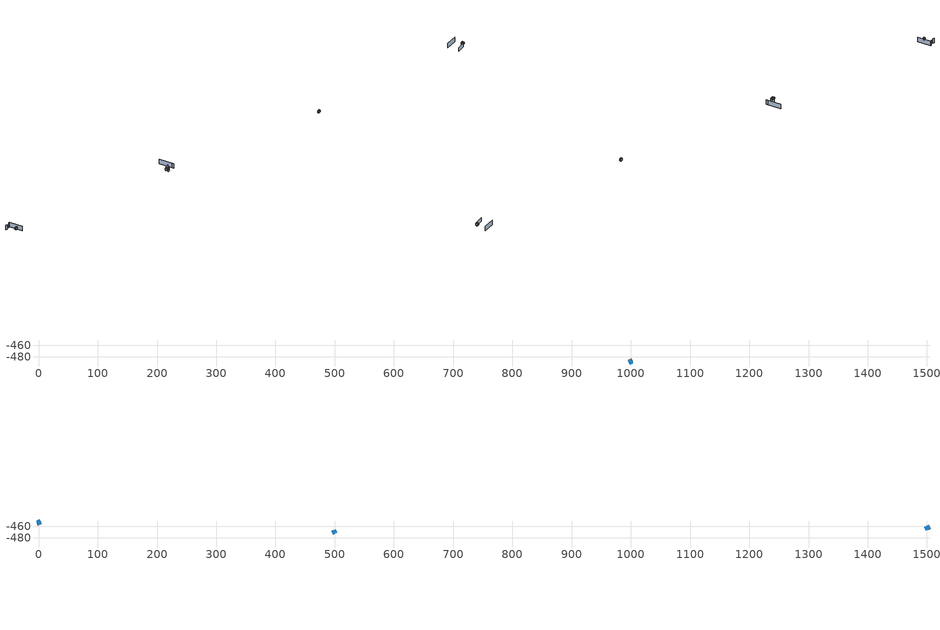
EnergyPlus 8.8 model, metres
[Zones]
2Perim
 floor adiabatic (115mmSandLimeBrick): 997.23,-489.42 996.17,-487.08 1001.63,-484.6 1002.69,-486.95 z0
 wall outside (U0-5): 997.23,-489.42 1002.69,-486.95 z0:5.95
 wall to 2Core (115mmSandLimeBrick): 1001.63,-484.6 996.17,-487.08 z0:5.95
 wall adiabatic (115mmSandLimeBrick): 1002.69,-486.95 1001.63,-484.6 / 996.17,-487.08 997.23,-489.42 z0:5.95
 window (Single): 997.32,-489.38 1002.6,-486.99 z0.85:4.54
 ceiling adiabatic (115mmSandLimeBrick): 997.23,-489.42 1002.69,-486.95 1002.16,-485.78 996.7,-488.25 z5.95
 roof outside (U0-4): 996.7,-488.25 1002.16,-485.78 1001.63,-484.6 996.17,-487.08 z5.95
2Core
 floor adiabatic (115mmSandLimeBrick): 996.17,-487.08 995.49,-485.57 1000.95,-483.1 1001.63,-484.6 z0
 wall adiabatic (115mmSandLimeBrick): 1001.63,-484.6 1000.95,-483.1 995.49,-485.57 996.17,-487.08 z0:5.95
 ceiling adiabatic (115mmSandLimeBrick): 996.17,-487.08 1001.63,-484.6 1001.29,-483.85 995.83,-486.32 z5.95
 roof outside (U0-4): 995.83,-486.32 1001.29,-483.85 1000.95,-483.1 995.49,-485.57 z5.95
0Perim
 floor adiabatic (115mmSandLimeBrick): 2.79,-452.09 3.82,-454.45 -1.69,-456.84 -2.71,-454.48 z5.95
 wall outside (U0-5): 2.79,-452.09 -2.71,-454.48 z5.95:11.9
 wall to 0Core (115mmSandLimeBrick): -1.69,-456.84 3.82,-454.45 z5.95:11.9
 wall adiabatic (115mmSandLimeBrick): -2.71,-454.48 -1.69,-456.84 / 3.82,-454.45 2.79,-452.09 z5.95:11.9
 window (Single): 2.7,-452.13 -2.62,-454.44 z6.8:10.49
 ceiling adiabatic (115mmSandLimeBrick): 2.79,-452.09 -2.71,-454.48 -2.2,-455.66 3.3,-453.27 z11.9
 roof outside (U0-4): 3.3,-453.27 -2.2,-455.66 -1.69,-456.84 3.82,-454.45 z11.9
0Core
 floor adiabatic (115mmSandLimeBrick): 3.82,-454.45 4.47,-455.97 -1.03,-458.35 -1.69,-456.84 z5.95
 wall adiabatic (115mmSandLimeBrick): -1.69,-456.84 -1.03,-458.35 4.47,-455.97 3.82,-454.45 z5.95:11.9
 ceiling adiabatic (115mmSandLimeBrick): 3.82,-454.45 -1.69,-456.84 -1.36,-457.6 4.14,-455.21 z11.9
 roof outside (U0-4): 4.14,-455.21 -1.36,-457.6 -1.03,-458.35 4.47,-455.97 z11.9
1Perim
 floor adiabatic (115mmSandLimeBrick): 501.1,-472.17 498.74,-473.19 496.35,-467.69 498.71,-466.66 z5.95
 wall outside (U0-5): 501.1,-472.17 498.71,-466.66 z5.95:11.9
 wall to 1Core (115mmSandLimeBrick): 496.35,-467.69 498.74,-473.19 z5.95:11.9
 wall adiabatic (115mmSandLimeBrick): 498.71,-466.66 496.35,-467.69 / 498.74,-473.19 501.1,-472.17 z5.95:11.9
 window (Single): 501.06,-472.07 498.75,-466.75 z6.8:10.49
 ceiling adiabatic (115mmSandLimeBrick): 501.1,-472.17 498.71,-466.66 497.53,-467.17 499.92,-472.68 z11.9
 roof outside (U0-4): 499.92,-472.68 497.53,-467.17 496.35,-467.69 498.74,-473.19 z11.9
1Core
 floor adiabatic (115mmSandLimeBrick): 498.74,-473.19 497.23,-473.85 494.84,-468.34 496.35,-467.69 z5.95
 wall adiabatic (115mmSandLimeBrick): 496.35,-467.69 494.84,-468.34 497.23,-473.85 498.74,-473.19 z5.95:11.9
 ceiling adiabatic (115mmSandLimeBrick): 498.74,-473.19 496.35,-467.69 495.6,-468.01 497.99,-473.52 z11.9
 roof outside (U0-4): 497.99,-473.52 495.6,-468.01 494.84,-468.34 497.23,-473.85 z11.9
3Perim
 floor adiabatic (115mmSandLimeBrick): 1498.9,-460.44 1501.26,-459.41 1503.65,-464.92 1501.29,-465.94 z5.95
 wall outside (U0-5): 1498.9,-460.44 1501.29,-465.94 z5.95:11.9
 wall to 3Core (115mmSandLimeBrick): 1503.65,-464.92 1501.26,-459.41 z5.95:11.9
 wall adiabatic (115mmSandLimeBrick): 1501.29,-465.94 1503.65,-464.92 / 1501.26,-459.41 1498.9,-460.44 z5.95:11.9
 window (Single): 1498.94,-460.53 1501.25,-465.85 z6.8:10.49
 ceiling adiabatic (115mmSandLimeBrick): 1498.9,-460.44 1501.29,-465.94 1502.47,-465.43 1500.08,-459.93 z11.9
 roof outside (U0-4): 1500.08,-459.93 1502.47,-465.43 1503.65,-464.92 1501.26,-459.41 z11.9
3Core
 floor adiabatic (115mmSandLimeBrick): 1501.26,-459.41 1502.77,-458.76 1505.16,-464.26 1503.65,-464.92 z5.95
 wall adiabatic (115mmSandLimeBrick): 1503.65,-464.92 1505.16,-464.26 1502.77,-458.76 1501.26,-459.41 z5.95:11.9
 ceiling adiabatic (115mmSandLimeBrick): 1501.26,-459.41 1503.65,-464.92 1504.4,-464.59 1502.01,-459.09 z11.9
 roof outside (U0-4): 1502.01,-459.09 1504.4,-464.59 1505.16,-464.26 1502.77,-458.76 z11.9
shading: -4.57,-430.07 -1.52,-427.59 / -1.52,-427.59 15.33,-464.58 / -17.24,-433.97 -13.82,-434.05 / 504.13,-427.59 520.99,-464.58 / 520.99,-464.58 522.88,-467.69 / 1464.36,-446.33 1495.83,-433.97 z0:15.19; 507.08,-469.94 501.24,-472.48 / 498.2,-465.47 509.84,-459.11 / 1501.44,-466.31 1477.25,-476.96 z0:11.9
[Site:GroundTemperature:BuildingSurface]
14, 14, 14, 14, 14, 14, 14, 14, 14, 14, 14, 14
[Site:GroundReflectance]
0.2, 0.2, 0.2, 0.2, 0.2, 0.2, 0.2, 0.2, 0.2, 0.2, 0.2, 0.2
[Site:GroundReflectance:SnowModifier]
1, 1
[Building]
Building: North Axis {deg}=0; Terrain=Suburbs; Loads Convergence Tolerance Value=.04; Temperature Convergence Tolerance Value {deltaC}=.4; Solar Distribution=MinimalShadowing; Maximum Number of Warmup Days=25
[Construction]
115mmSandLimeBrick: Plaster_0.005_115mmSandLimeBrick, Sand-Lime Brick_0.08_115mmSandLimeBrick, Plaster_0.08_115mmSandLimeBrick
U0-5: XPS Board_0.01_U0-5, General Concrete_0.2_U0-5
U0-4: XPS Board_0.06_U0-4, General Concrete_0.2_U0-4
Single: Generic Clear Glass 6mm_0.006_Single
[Material] Roughness=Rough; Thermal Absorptance=0.9
Name | Thickness {m} | Conductivity {W/m-K} | Density {kg/m3} | Specific Heat {J/kg-K} | Solar Absorptance | Visible Absorptance
Plaster_0.005_115mmSandLimeBrick | 0.005 | 1 | 2000 | 1130 | 0.6 | 0.6
Sand-Lime Brick_0.08_115mmSandLimeBrick | 0.08 | 0.56 | 1200 | 1000 | 0.6 | 0.6
Plaster_0.08_115mmSandLimeBrick | 0.08 | 1 | 2000 | 1130 | 0.6 | 0.6
XPS Board_0.01_U0-5 | 0.01 | 0.034 | 35 | 1400 | 0.6 | 0.6
General Concrete_0.2_U0-5; General Concrete_0.2_U0-4 | 0.2 | 2 | 2400 | 950 | 0.7 | 0.7
XPS Board_0.06_U0-4 | 0.06 | 0.034 | 35 | 1400 | 0.6 | 0.6
[WindowMaterial:Glazing]
Generic Clear Glass 6mm_0.006_Single: Optical Data Type=SpectralAverage; Window Glass Spectral Data Set=SpectralAverage; Thickness {m}=0.006; Solar Transmittance at Normal Incidence=0.68; Front Side Solar Reflectance at Normal Incidence=0.09; Back Side Solar Reflectance at Normal Incidence=0.1; Visible Transmittance at Normal Incidence=0.81; Front Side Visible Reflectance at Normal Incidence=0.11; Back Side Visible Reflectance at Normal Incidence=0.12; Infrared Transmittance at Normal Incidence=0; Front Side Infrared Hemispherical Emissivity=0.2; Back Side Infrared Hemispherical Emissivity=0.2; Conductivity {W/m-K}=0.9; Dirt Correction Factor for Solar and Visible Transmittance=1
[EnergyManagementSystem:Sensor]
Name | Output:Variable or Output:Meter Index Key | Output:Variable or Output:Meter
OutdoorTemp | Environment | Site Outdoor Air Drybulb Temperature
OutdoorRelHumid | Environment | Site Outdoor Air Relative Humidity
USRNATVENT_0Perim; USRNATVENT_1Perim; USRNATVENT_2Perim; USRNATVENT_3Perim | AllOff | Schedule Value
[Zone] Type=1; Multiplier=1; Zone Inside Convection Algorithm=TARP; Zone Outside Convection Algorithm=DOE-2
Name | Volume {m3} | Floor Area {m2}
0Perim; 1Perim; 2Perim; 3Perim | 91.822 | 15.4363
0Core; 1Core; 2Core; 3Core | 58.8034 | 9.88549
[People] Number of People Schedule=60HrWk; Number of People Calculation Method=People/Area; People per Zone Floor Area {person/m2}=0.05; Fraction Radiant=0.3; Sensible Heat Fraction=AUTOCALCULATE; Carbon Dioxide Generation Rate {m3/s-W}=3.82e-08; Enable ASHRAE 55 Comfort Warnings=No; Mean Radiant Temperature Calculation Type=ZoneAveraged; Clothing Insulation Calculation Method=DynamicClothingModelASHRAE55; Thermal Comfort Model 1 Type=AdaptiveASH55
Name | Zone or ZoneList | Activity Level Schedule | Work Efficiency Schedule | Air Velocity Schedule
People 0Perim | 0Perim | 0PerimPeopleActivity | 0PerimWorkEfficiency | 0PerimAirVelocity
People 0Core | 0Core | 0CorePeopleActivity | 0CoreWorkEfficiency | 0CoreAirVelocity
People 1Perim | 1Perim | 1PerimPeopleActivity | 1PerimWorkEfficiency | 1PerimAirVelocity
People 1Core | 1Core | 1CorePeopleActivity | 1CoreWorkEfficiency | 1CoreAirVelocity
People 2Perim | 2Perim | 2PerimPeopleActivity | 2PerimWorkEfficiency | 2PerimAirVelocity
People 2Core | 2Core | 2CorePeopleActivity | 2CoreWorkEfficiency | 2CoreAirVelocity
People 3Perim | 3Perim | 3PerimPeopleActivity | 3PerimWorkEfficiency | 3PerimAirVelocity
People 3Core | 3Core | 3CorePeopleActivity | 3CoreWorkEfficiency | 3CoreAirVelocity
[ElectricEquipment] Schedule=60HrWk; Design Level Calculation Method=Watts/Area; Watts per Zone Floor Area {W/m2}=25; Fraction Latent=0; Fraction Radiant=.2; Fraction Lost=0
Name | Zone or ZoneList
0Perim Equipment 1 | 0Perim
0Core Equipment 1 | 0Core
1Perim Equipment 1 | 1Perim
1Core Equipment 1 | 1Core
2Perim Equipment 1 | 2Perim
2Core Equipment 1 | 2Core
3Perim Equipment 1 | 3Perim
3Core Equipment 1 | 3Core
[Lights] Schedule=60HrWk; Design Level Calculation Method=Watts/Area; Watts per Zone Floor Area {W/m2}=15; Return Air Fraction=0; Fraction Radiant=.42; Fraction Visible=.18; Fraction Replaceable=1
Name | Zone or ZoneList
0Perim General lighting | 0Perim
0Core General lighting | 0Core
1Perim General lighting | 1Perim
1Core General lighting | 1Core
2Perim General lighting | 2Perim
2Core General lighting | 2Core
3Perim General lighting | 3Perim
3Core General lighting | 3Core
[Daylighting:Controls] Daylighting Method=SplitFlux; Lighting Control Type=Continuous; Minimum Input Power Fraction for Continuous or ContinuousOff Dimming Control=0.1; Minimum Light Output Fraction for Continuous or ContinuousOff Dimming Control=0.1; Number of Stepped Control Steps=3; Probability Lighting will be Reset When Needed in Manual Stepped Control=1; Glare Calculation Azimuth Angle of View Direction Clockwise from Zone y-Axis {deg}=0; Maximum Allowable Discomfort Glare Index=22; Fraction of Zone Controlled by Reference Point 1=1; Illuminance Setpoint at Reference Point 1 {lux}=500
Name | Zone | Glare Calculation Daylighting Reference Point | Daylighting Reference Point 1
0Perim_DaylCtrl | 0Perim | 0Perim_DaylRefPt1 | 0Perim_DaylRefPt1
0Core_DaylCtrl | 0Core | 0Core_DaylRefPt1 | 0Core_DaylRefPt1
1Perim_DaylCtrl | 1Perim | 1Perim_DaylRefPt1 | 1Perim_DaylRefPt1
1Core_DaylCtrl | 1Core | 1Core_DaylRefPt1 | 1Core_DaylRefPt1
2Perim_DaylCtrl | 2Perim | 2Perim_DaylRefPt1 | 2Perim_DaylRefPt1
2Core_DaylCtrl | 2Core | 2Core_DaylRefPt1 | 2Core_DaylRefPt1
3Perim_DaylCtrl | 3Perim | 3Perim_DaylRefPt1 | 3Perim_DaylRefPt1
3Core_DaylCtrl | 3Core | 3Core_DaylRefPt1 | 3Core_DaylRefPt1
[ZoneControl:Thermostat]
Name | Zone or ZoneList | Control Type Schedule | Control 1
0Perim Thermostat | 0Perim | 0PerimZoneControlTypeSched | Dual Setpoint - Zone 0Perim
0Core Thermostat | 0Core | 0CoreZoneControlTypeSched | Dual Setpoint - Zone 0Core
1Perim Thermostat | 1Perim | 1PerimZoneControlTypeSched | Dual Setpoint - Zone 1Perim
1Core Thermostat | 1Core | 1CoreZoneControlTypeSched | Dual Setpoint - Zone 1Core
2Perim Thermostat | 2Perim | 2PerimZoneControlTypeSched | Dual Setpoint - Zone 2Perim
2Core Thermostat | 2Core | 2CoreZoneControlTypeSched | Dual Setpoint - Zone 2Core
3Perim Thermostat | 3Perim | 3PerimZoneControlTypeSched | Dual Setpoint - Zone 3Perim
3Core Thermostat | 3Core | 3CoreZoneControlTypeSched | Dual Setpoint - Zone 3Core
[ThermostatSetpoint:DualSetpoint]
Name | Heating Setpoint Temperature Schedule | Cooling Setpoint Temperature Schedule
Dual Setpoint - Zone 0Perim | 0PerimHeating_SP_Sch | 0PerimCooling_SP_Sch
Dual Setpoint - Zone 0Core | 0CoreHeating_SP_Sch | 0CoreCooling_SP_Sch
Dual Setpoint - Zone 1Perim | 1PerimHeating_SP_Sch | 1PerimCooling_SP_Sch
Dual Setpoint - Zone 1Core | 1CoreHeating_SP_Sch | 1CoreCooling_SP_Sch
Dual Setpoint - Zone 2Perim | 2PerimHeating_SP_Sch | 2PerimCooling_SP_Sch
Dual Setpoint - Zone 2Core | 2CoreHeating_SP_Sch | 2CoreCooling_SP_Sch
Dual Setpoint - Zone 3Perim | 3PerimHeating_SP_Sch | 3PerimCooling_SP_Sch
Dual Setpoint - Zone 3Core | 3CoreHeating_SP_Sch | 3CoreCooling_SP_Sch
[Zone equipment]
0Perim: 0Perim Ideal Loads Air
0Core: 0Core Ideal Loads Air
1Perim: 1Perim Ideal Loads Air
1Core: 1Core Ideal Loads Air
2Perim: 2Perim Ideal Loads Air
2Core: 2Core Ideal Loads Air
3Perim: 3Perim Ideal Loads Air
3Core: 3Core Ideal Loads Air
[ZoneHVAC:IdealLoadsAirSystem] Maximum Heating Supply Air Temperature {C}=30; Minimum Cooling Supply Air Temperature {C}=18; Maximum Heating Supply Air Humidity Ratio {kgWater/kgDryAir}=0.01; Minimum Cooling Supply Air Humidity Ratio {kgWater/kgDryAir}=0.008; Heating Limit=NoLimit; Maximum Heating Air Flow Rate {m3/s}=100; Cooling Limit=NoLimit; Maximum Cooling Air Flow Rate {m3/s}=100; Heating Availability Schedule=AllOn; Cooling Availability Schedule=AllOn; Dehumidification Control Type=None; Humidification Control Type=None; Demand Controlled Ventilation Type=OccupancySchedule; Outdoor Air Economizer Type=NoEconomizer; Heat Recovery Type=None; Sensible Heat Recovery Effectiveness=0.7; Latent Heat Recovery Effectiveness=0.65
Name | Design Specification Outdoor Air Object
0Perim Ideal Loads Air | 0PerimMinFreshAir
0Core Ideal Loads Air | 0CoreMinFreshAir
1Perim Ideal Loads Air | 1PerimMinFreshAir
1Core Ideal Loads Air | 1CoreMinFreshAir
2Perim Ideal Loads Air | 2PerimMinFreshAir
2Core Ideal Loads Air | 2CoreMinFreshAir
3Perim Ideal Loads Air | 3PerimMinFreshAir
3Core Ideal Loads Air | 3CoreMinFreshAir
[DesignSpecification:OutdoorAir] Outdoor Air Method=Sum; Outdoor Air Flow per Person {m3/s-person}=0.0005; Outdoor Air Flow per Zone Floor Area {m3/s-m2}=0.0005; Outdoor Air Schedule=30HrWk
0PerimMinFreshAir; 0CoreMinFreshAir; 1PerimMinFreshAir; 1CoreMinFreshAir; 2PerimMinFreshAir; 2CoreMinFreshAir; 3PerimMinFreshAir; 3CoreMinFreshAir
[ZoneVentilation:DesignFlowRate] Schedule=AllOn; Design Flow Rate Calculation Method=AirChanges/Hour; Air Changes per Hour {1/hr}=0; Ventilation Type=NATURAL; Fan Pressure Rise {Pa}=0; Fan Total Efficiency=1; Constant Term Coefficient=1; Temperature Term Coefficient=0; Velocity Term Coefficient=0; Velocity Squared Term Coefficient=0; Minimum Indoor Temperature {C}=18; Delta Temperature {deltaC}=1; Maximum Wind Speed {m/s}=40
Name | Zone or ZoneList
0Perim ScheduledVent | 0Perim
1Perim ScheduledVent | 1Perim
2Perim ScheduledVent | 2Perim
3Perim ScheduledVent | 3Perim
[EnergyManagementSystem:Actuator] Actuated Component Type=Schedule:Constant; Actuated Component Control Type=Schedule Value
Name | Actuated Component Unique
NATVENT_AVAIL_SCHED_ACTUATOR_0Perim | NATVENT_AVAIL_SCHED_0Perim
NATVENT_AVAIL_SCHED_ACTUATOR_1Perim | NATVENT_AVAIL_SCHED_1Perim
NATVENT_AVAIL_SCHED_ACTUATOR_2Perim | NATVENT_AVAIL_SCHED_2Perim
NATVENT_AVAIL_SCHED_ACTUATOR_3Perim | NATVENT_AVAIL_SCHED_3Perim
[EnergyManagementSystem:ProgramCallingManager]
My 0Perim_Setpoint_Schedule_Calculator_Example: BeginTimestepBeforePredictor; 0Perim_ErlEnforceBinary
My 1Perim_Setpoint_Schedule_Calculator_Example: BeginTimestepBeforePredictor; 1Perim_ErlEnforceBinary
My 2Perim_Setpoint_Schedule_Calculator_Example: BeginTimestepBeforePredictor; 2Perim_ErlEnforceBinary
My 3Perim_Setpoint_Schedule_Calculator_Example: BeginTimestepBeforePredictor; 3Perim_ErlEnforceBinary
[EnergyManagementSystem:Program]
0Perim_ErlEnforceBinary: IF (USRNATVENT_0Perim > 0); Set NATVENT_AVAIL_SCHED_ACTUATOR_0Perim = 1; ELSE; Set NATVENT_AVAIL_SCHED_ACTUATOR_0Perim = 0; ENDIF
1Perim_ErlEnforceBinary: IF (USRNATVENT_1Perim > 0); Set NATVENT_AVAIL_SCHED_ACTUATOR_1Perim = 1; ELSE; Set NATVENT_AVAIL_SCHED_ACTUATOR_1Perim = 0; ENDIF
2Perim_ErlEnforceBinary: IF (USRNATVENT_2Perim > 0); Set NATVENT_AVAIL_SCHED_ACTUATOR_2Perim = 1; ELSE; Set NATVENT_AVAIL_SCHED_ACTUATOR_2Perim = 0; ENDIF
3Perim_ErlEnforceBinary: IF (USRNATVENT_3Perim > 0); Set NATVENT_AVAIL_SCHED_ACTUATOR_3Perim = 1; ELSE; Set NATVENT_AVAIL_SCHED_ACTUATOR_3Perim = 0; ENDIF
[ZoneVentilation:WindandStackOpenArea] Opening Area {m2}=17.1316; Opening Effectiveness=0; Effective Angle {deg}=0; Height Difference {m}=0.923036; Discharge Coefficient for Opening=0.6; Minimum Indoor Temperature {C}=24; Maximum Indoor Temperature {C}=100; Delta Temperature {deltaC}=1; Minimum Outdoor Temperature {C}=22; Maximum Outdoor Temperature {C}=26; Maximum Wind Speed {m/s}=40
Name | Zone | Opening Area Fraction Schedule
0PerimNatVent_Buoy | 0Perim | NATVENT_AVAIL_SCHED_0Perim
1PerimNatVent_Buoy | 1Perim | NATVENT_AVAIL_SCHED_1Perim
2PerimNatVent_Buoy | 2Perim | NATVENT_AVAIL_SCHED_2Perim
3PerimNatVent_Buoy | 3Perim | NATVENT_AVAIL_SCHED_3Perim
[ZoneInfiltration:DesignFlowRate] Schedule=On; Design Flow Rate Calculation Method=AirChanges/Hour; Air Changes per Hour {1/hr}=2; Constant Term Coefficient=1; Temperature Term Coefficient=0; Velocity Term Coefficient=0; Velocity Squared Term Coefficient=0
Name | Zone or ZoneList
0PerimInfiltration | 0Perim
1PerimInfiltration | 1Perim
2PerimInfiltration | 2Perim
3PerimInfiltration | 3Perim
[WaterUse:Equipment]
Name | Peak Flow Rate {m3/s} | Flow Rate Fraction Schedule | Target Temperature Schedule | Hot Water Supply Temperature Schedule | Cold Water Supply Temperature Schedule
DHW 0Perim | 0 | equipOffice | DHW Supply Temperature 0Perim | DHW Supply Temperature 0Perim | DHW Mains Temperature 0Perim
DHW 0Core | 2.74597e-06 | 60HrWk | DHW Supply Temperature 0Core | DHW Supply Temperature 0Core | DHW Mains Temperature 0Core
DHW 1Perim | 0 | equipOffice | DHW Supply Temperature 1Perim | DHW Supply Temperature 1Perim | DHW Mains Temperature 1Perim
DHW 1Core | 2.74597e-06 | 60HrWk | DHW Supply Temperature 1Core | DHW Supply Temperature 1Core | DHW Mains Temperature 1Core
DHW 2Perim | 0 | equipOffice | DHW Supply Temperature 2Perim | DHW Supply Temperature 2Perim | DHW Mains Temperature 2Perim
DHW 2Core | 2.74597e-06 | 60HrWk | DHW Supply Temperature 2Core | DHW Supply Temperature 2Core | DHW Mains Temperature 2Core
DHW 3Perim | 0 | equipOffice | DHW Supply Temperature 3Perim | DHW Supply Temperature 3Perim | DHW Mains Temperature 3Perim
DHW 3Core | 2.74597e-06 | 60HrWk | DHW Supply Temperature 3Core | DHW Supply Temperature 3Core | DHW Mains Temperature 3Core
[Schedule:Constant]
On: On/Off, 1
0PerimPeopleActivity; 0CorePeopleActivity; 1PerimPeopleActivity; 1CorePeopleActivity; 2PerimPeopleActivity; 2CorePeopleActivity; 3PerimPeopleActivity; 3CorePeopleActivity: Any Number, 125.28
0PerimAirVelocity; 0CoreAirVelocity; 1PerimAirVelocity; 1CoreAirVelocity; 2PerimAirVelocity; 2CoreAirVelocity; 3PerimAirVelocity; 3CoreAirVelocity: Any Number, 0.2
0PerimWorkEfficiency; 0CoreWorkEfficiency; 1PerimWorkEfficiency; 1CoreWorkEfficiency; 2PerimWorkEfficiency; 2CoreWorkEfficiency; 3PerimWorkEfficiency; 3CoreWorkEfficiency: Any Number, 0
0PerimHeating_SP_Sch; 0PerimCooling_SP_Sch; 0CoreHeating_SP_Sch; 0CoreCooling_SP_Sch; 1PerimHeating_SP_Sch; 1PerimCooling_SP_Sch; 1CoreHeating_SP_Sch; 1CoreCooling_SP_Sch; 2PerimHeating_SP_Sch; 2PerimCooling_SP_Sch; 2CoreHeating_SP_Sch; 2CoreCooling_SP_Sch; 3PerimHeating_SP_Sch; 3PerimCooling_SP_Sch; 3CoreHeating_SP_Sch; 3CoreCooling_SP_Sch: Temperature, 24
0PerimZoneControlTypeSched; 0CoreZoneControlTypeSched; 1PerimZoneControlTypeSched; 1CoreZoneControlTypeSched; 2PerimZoneControlTypeSched; 2CoreZoneControlTypeSched; 3PerimZoneControlTypeSched; 3CoreZoneControlTypeSched: Any Number, 4
NATVENT_AVAIL_SCHED_0Perim; NATVENT_AVAIL_SCHED_1Perim; NATVENT_AVAIL_SCHED_2Perim; NATVENT_AVAIL_SCHED_3Perim: Fraction, 1
DHW Supply Temperature 0Perim; DHW Supply Temperature 0Core; DHW Supply Temperature 1Perim; DHW Supply Temperature 1Core; DHW Supply Temperature 2Perim; DHW Supply Temperature 2Core; DHW Supply Temperature 3Perim; DHW Supply Temperature 3Core: Temperature, 65
DHW Mains Temperature 0Perim; DHW Mains Temperature 0Core; DHW Mains Temperature 1Perim; DHW Mains Temperature 1Core; DHW Mains Temperature 2Perim; DHW Mains Temperature 2Core; DHW Mains Temperature 3Perim; DHW Mains Temperature 3Core: Temperature, 10
[Schedule:Year]
60HrWk: 60HrWk, 1, 1, 12, 31
30HrWk: 30HrWk, 1, 1, 12, 31
AllOn: AllOn, 1, 1, 12, 31
equipOffice: equipOffice, 1, 1, 12, 31
AllOff: AllOff, 1, 1, 12, 31
[Schedule:Week:Daily]
60HrWk: 60HrWkDay, 60HrWkDay, 60HrWkDay, 60HrWkDay, 60HrWkDay, 60HrWkDay, 60HrWkDay, 60HrWkDay, 60HrWkDay, 60HrWkDay, 60HrWkDay, 60HrWkDay
30HrWk: 30HrWkDay, 30HrWkDay, 30HrWkDay, 30HrWkDay, 30HrWkDay, 30HrWkDay, 30HrWkDay, 30HrWkDay, 30HrWkDay, 30HrWkDay, 30HrWkDay, 30HrWkDay
AllOn: AllOn, AllOn, AllOn, AllOn, AllOn, AllOn, AllOn, AllOn, AllOn, AllOn, AllOn, AllOn
equipOffice: equipOfficeWeekEnd, equipOffice, equipOffice, equipOffice, equipOffice, equipOffice, equipOfficeWeekEnd, equipOfficeWeekEnd, equipOffice, equipOffice, equipOffice, equipOffice
AllOff: AllOff, AllOff, AllOff, AllOff, AllOff, AllOff, AllOff, AllOff, AllOff, AllOff, AllOff, AllOff
[Schedule:Day:Hourly]
60HrWkDay: 0.2, 0.2, 0.2, 0.2, 0.2, 0.2, 0.2, 0.4, 0.8, 0.8, 1, 1, 0.8, 1, 1, 1, 0.8, 0.4, 0.2, 0.2, 0.2, 0.2, 0.2, 0.2
30HrWkDay; equipOffice; equipOfficeWeekEnd: 0.1, 0.1, 0.1, 0.1, 0.1, 0.1, 0.1, 0.2, 0.4, 0.6, 0.8, 0.8, 0.4, 0.6, 0.8, 0.8, 0.4, 0.2, 0.1, 0.1, 0.1, 0.1, 0.1, 0.1
AllOn: 1, 1, 1, 1, 1, 1, 1, 1, 1, 1, 1, 1, 1, 1, 1, 1, 1, 1, 1, 1, 1, 1, 1, 1
AllOff: 0, 0, 0, 0, 0, 0, 0, 0, 0, 0, 0, 0, 0, 0, 0, 0, 0, 0, 0, 0, 0, 0, 0, 0
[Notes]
----  This file was generated with Archsim v.4.0.2.17
-------------------------ERL SENSORS--------------------------
115mmSandLimeBrick GasType: Partition
